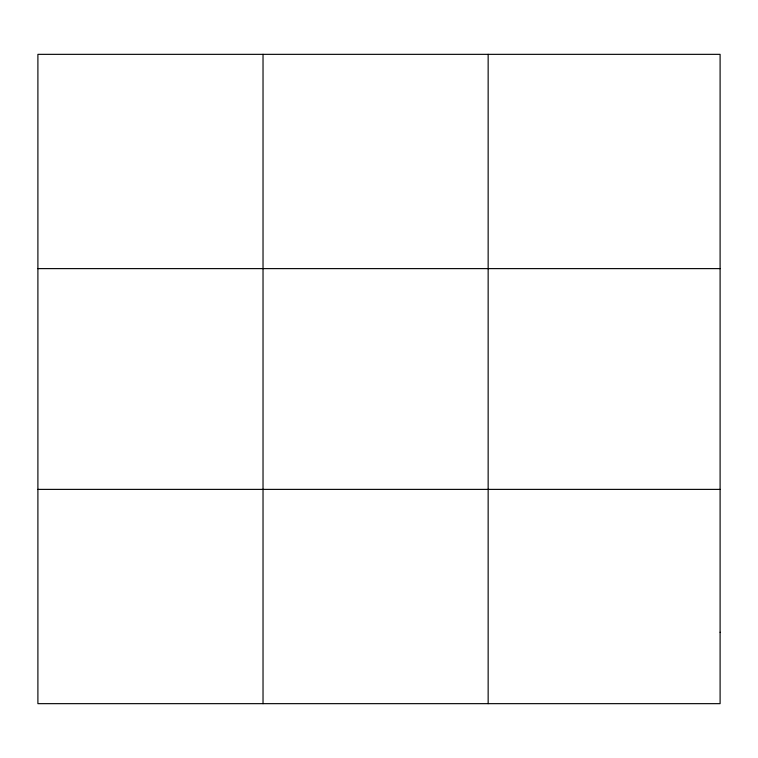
<?xml version="1.0" encoding="UTF-8"?>
<svg xmlns="http://www.w3.org/2000/svg" width="758" height="758" viewBox="0 0 758 758"><rect width="100%" height="100%" fill="white"/><g stroke="black" fill="none" stroke-linecap="round" stroke-linejoin="round"><path stroke-width="1.14" d="M263.026 54.339L263.026 703.661M488.152 54.339L488.152 703.661M37.9 268.616L720.1 268.616M37.9 489.384L720.1 489.384M720.1 632.238L720.1 703.661L37.9 703.661L37.9 54.339L720.1 54.339L720.1 632.238"/></g></svg>
